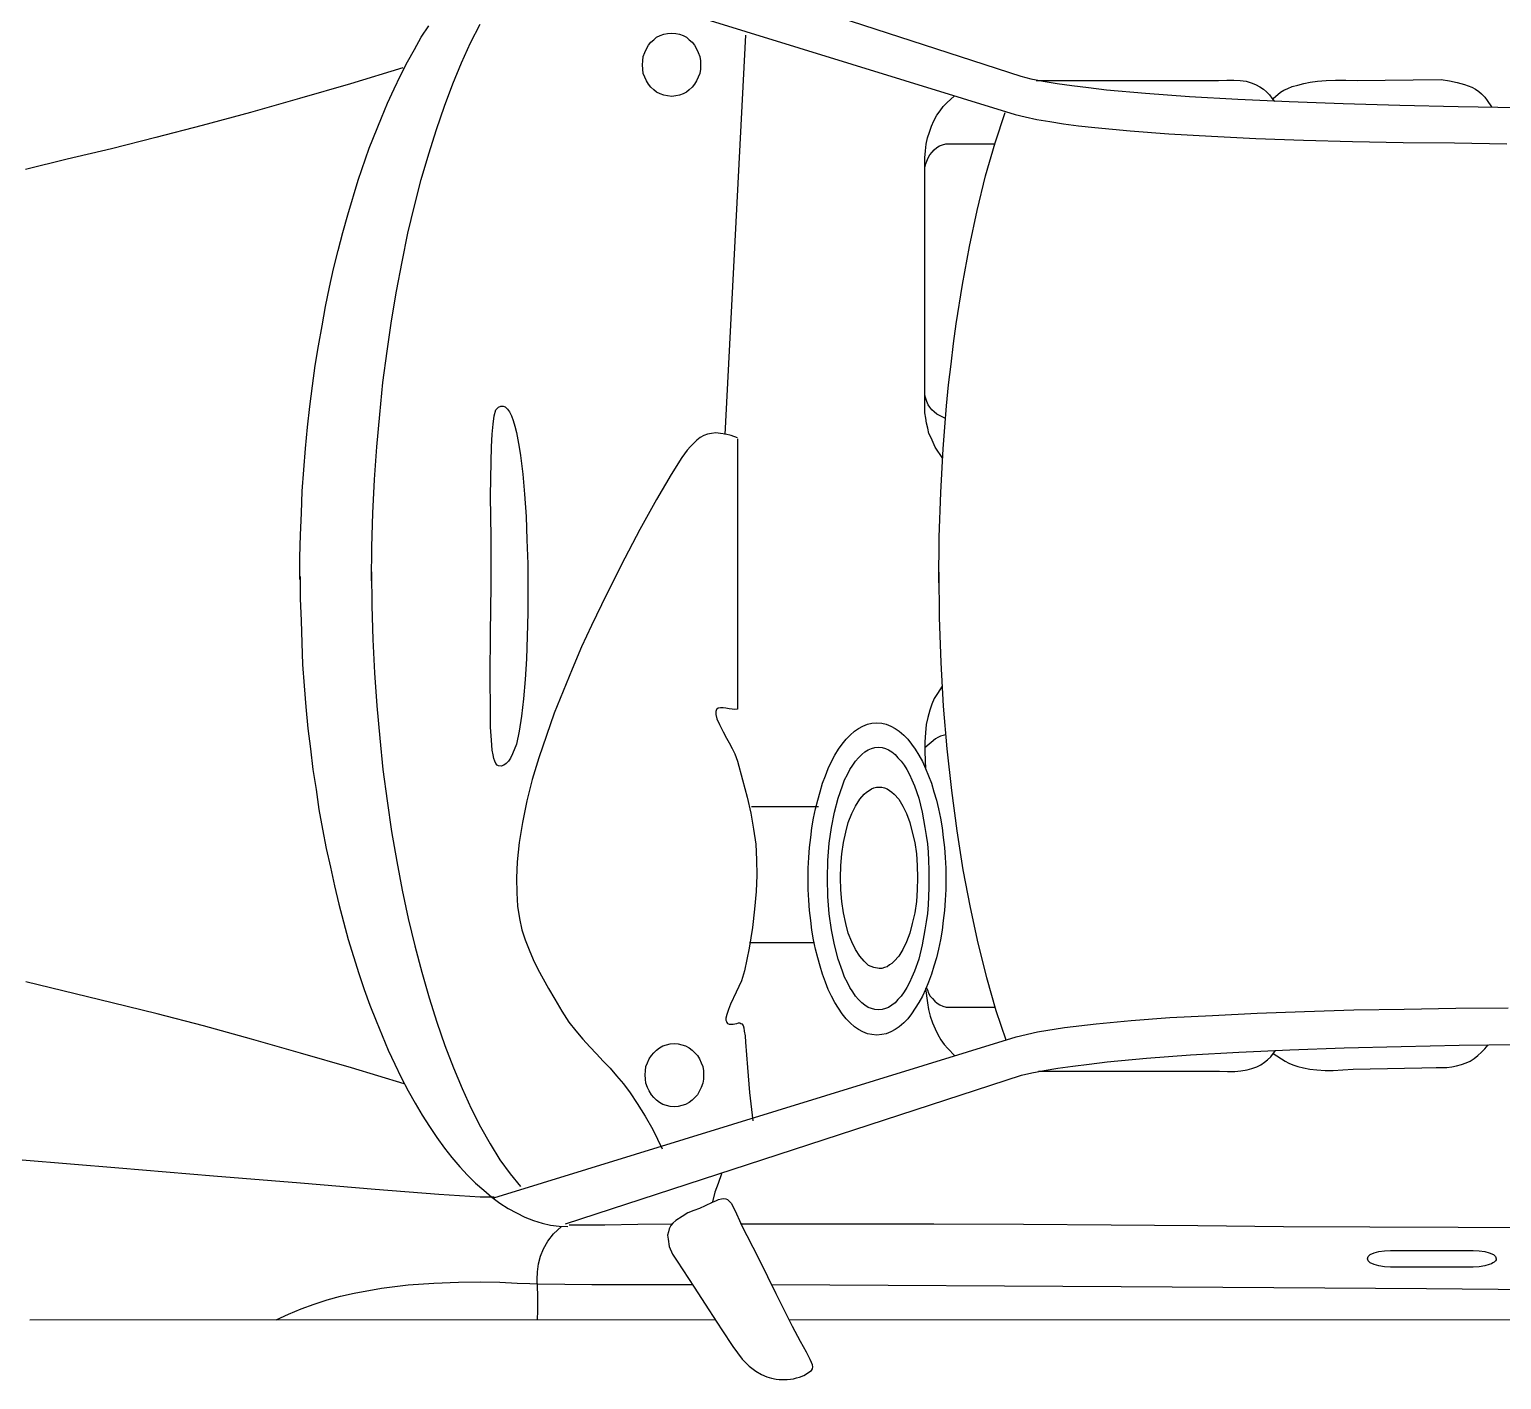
# Model space of a CAD drawing. Header units: millimetres. Extents: x 2646 to 50990, y 12226 to 40347.
# Drawn here: x 23178 to 24897, y 16174 to 17751 of the extents above; entities that cross this region are included whole.
import ezdxf

# ---------------------------------------------------------------- set-up
doc = ezdxf.new("R2010")
doc.units = ezdxf.units.MM

# ---------------------------------------------------------------- blocks, each defined once
blk = doc.blocks.new('A$C2EFE4C6E')
at = {"linetype": 'Continuous'}
for p, q in [((1.3295, 1.6959), (1.8625, 1.5224)), ((1.2461, 1.666), (1.8558, 1.4778)), ((1.2199, 1.5616), (1.2309, 1.5832)), ((1.1542, 1.5538), (1.1623, 1.568)), ((1.1623, 1.568), (1.1709, 1.5812)), ((1.4305, 1.5621), (1.4338, 1.565)), ((1.4338, 1.565), (1.4371, 1.568)), ((1.4371, 1.568), (1.4414, 1.5699)), ((1.4414, 1.5699), (1.4457, 1.5714)), ((1.4457, 1.5714), (1.45, 1.5724)), ((1.45, 1.5724), (1.4548, 1.5729)), ((1.4548, 1.5729), (1.4595, 1.5724)), ((1.4595, 1.5724), (1.4638, 1.5714)), ((1.4638, 1.5714), (1.4681, 1.5699)), ((1.4681, 1.5699), (1.4719, 1.568)), ((1.4719, 1.568), (1.4752, 1.565)), ((1.4752, 1.565), (1.4786, 1.5621)), ((1.541, 1.5704), (1.5167, 1.1038)), ((1.1461, 1.5391), (1.1542, 1.5538)), ((1.2094, 1.5381), (1.2199, 1.5616)), ((1.4214, 1.5454), (1.4233, 1.5503)), ((1.4233, 1.5503), (1.4252, 1.5543)), ((1.4252, 1.5543), (1.4276, 1.5587)), ((1.4276, 1.5587), (1.4305, 1.5621)), ((1.4786, 1.5621), (1.4814, 1.5587)), ((1.4814, 1.5587), (1.4838, 1.5543)), ((1.4838, 1.5543), (1.4857, 1.5503)), ((1.4857, 1.5503), (1.4876, 1.5454)), ((1.1409, 1.5322), (1.0794, 1.5136)), ((1.138, 1.5234), (1.1461, 1.5391)), ((1.199, 1.5136), (1.2094, 1.5381)), ((1.4205, 1.5357), (1.4209, 1.5405)), ((1.4209, 1.5307), (1.4205, 1.5357)), ((1.4205, 1.5357), (1.4205, 1.5357)), ((1.4209, 1.5405), (1.4214, 1.5454)), ((1.4214, 1.5258), (1.4209, 1.5307)), ((1.4876, 1.5454), (1.4886, 1.5405)), ((1.4886, 1.5307), (1.4876, 1.5258)), ((1.4886, 1.5405), (1.4886, 1.5357)), ((1.4886, 1.5357), (1.4886, 1.5307)), ((1.0794, 1.5136), (1.0199, 1.4964)), ((1.1304, 1.5077), (1.138, 1.5234)), ((1.1894, 1.4876), (1.199, 1.5136)), ((1.4233, 1.5214), (1.4214, 1.5258)), ((1.4252, 1.517), (1.4233, 1.5214)), ((1.4276, 1.5131), (1.4252, 1.517)), ((1.4838, 1.517), (1.4814, 1.5131)), ((1.4857, 1.5214), (1.4838, 1.517)), ((1.4876, 1.5258), (1.4857, 1.5214)), ((1.8625, 1.5224), (1.8744, 1.5195)), ((1.8744, 1.5195), (1.8887, 1.5165)), ((1.8807, 1.5175), (2.0935, 1.5175)), ((1.8887, 1.5165), (1.9049, 1.5141)), ((1.9049, 1.5141), (1.922, 1.5116)), ((2.0935, 1.5175), (2.1031, 1.518)), ((2.1031, 1.518), (2.1116, 1.518)), ((2.1116, 1.518), (2.1188, 1.5175)), ((2.1188, 1.5175), (2.1259, 1.5165)), ((2.1259, 1.5165), (2.1316, 1.5146)), ((2.1316, 1.5146), (2.1369, 1.5126)), ((2.186, 1.5121), (2.1931, 1.5141)), ((2.1931, 1.5141), (2.2007, 1.5155)), ((2.2007, 1.5155), (2.2093, 1.5165)), ((2.2093, 1.5165), (2.2193, 1.5175)), ((2.2193, 1.5175), (2.2302, 1.518)), ((2.2302, 1.518), (2.2421, 1.518)), ((2.2421, 1.518), (2.2555, 1.5175)), ((2.2555, 1.5175), (2.3536, 1.5185)), ((2.3536, 1.5185), (2.3632, 1.517)), ((2.3632, 1.517), (2.3722, 1.5151)), ((2.3722, 1.5151), (2.3808, 1.5126)), ((1.0199, 1.4964), (0.9627, 1.4802)), ((1.1228, 1.491), (1.1304, 1.5077)), ((1.4305, 1.5097), (1.4276, 1.5131)), ((1.4338, 1.5067), (1.4305, 1.5097)), ((1.4371, 1.5038), (1.4338, 1.5067)), ((1.4414, 1.5018), (1.4371, 1.5038)), ((1.4457, 1.5004), (1.4414, 1.5018)), ((1.45, 1.4994), (1.4457, 1.5004)), ((1.4548, 1.4989), (1.45, 1.4994)), ((1.4595, 1.4994), (1.4548, 1.4989)), ((1.4638, 1.5004), (1.4595, 1.4994)), ((1.4681, 1.5018), (1.4638, 1.5004)), ((1.4719, 1.5038), (1.4681, 1.5018)), ((1.4752, 1.5067), (1.4719, 1.5038)), ((1.4786, 1.5097), (1.4752, 1.5067)), ((1.4814, 1.5131), (1.4786, 1.5097)), ((1.7763, 1.4915), (1.7853, 1.4996)), ((1.922, 1.5116), (1.9416, 1.5092)), ((1.9416, 1.5092), (1.9625, 1.5067)), ((1.9625, 1.5067), (2.0083, 1.5028)), ((2.0083, 1.5028), (2.0597, 1.4989)), ((2.0597, 1.4989), (2.1159, 1.4955)), ((2.1369, 1.5126), (2.1416, 1.5101)), ((2.1416, 1.5101), (2.1459, 1.5072)), ((2.1459, 1.5072), (2.1497, 1.5043)), ((2.1497, 1.5043), (2.1531, 1.5008)), ((2.1531, 1.5008), (2.1559, 1.4969)), ((2.1559, 1.4969), (2.1588, 1.493)), ((2.1574, 1.4964), (2.1659, 1.5038)), ((2.1659, 1.5038), (2.1697, 1.5062)), ((2.1697, 1.5062), (2.1745, 1.5082)), ((2.1745, 1.5082), (2.1797, 1.5106)), ((2.1797, 1.5106), (2.186, 1.5121)), ((2.3808, 1.5126), (2.3851, 1.5111)), ((2.3851, 1.5111), (2.3893, 1.5097)), ((2.3893, 1.5097), (2.3936, 1.5072)), ((2.3936, 1.5072), (2.3974, 1.5048)), ((2.3974, 1.5048), (2.4008, 1.5018)), ((2.4008, 1.5018), (2.4046, 1.4979)), ((2.4046, 1.4979), (2.4074, 1.494)), ((0.9627, 1.4802), (0.9065, 1.465)), ((1.1156, 1.4739), (1.1228, 1.491)), ((1.1799, 1.4602), (1.1894, 1.4876)), ((1.7644, 1.4768), (1.7682, 1.4822)), ((1.7682, 1.4822), (1.772, 1.4871)), ((1.772, 1.4871), (1.7763, 1.4915)), ((1.8325, 1.4445), (1.8444, 1.4802)), ((2.1159, 1.4955), (2.1759, 1.493)), ((2.1759, 1.493), (2.2393, 1.4906)), ((2.2393, 1.4906), (2.3055, 1.4886)), ((2.3055, 1.4886), (2.3736, 1.4871)), ((2.3736, 1.4871), (2.4432, 1.4861)), ((2.4074, 1.494), (2.4125, 1.4866)), ((0.9065, 1.465), (0.8522, 1.4508)), ((1.1013, 1.4386), (1.1156, 1.4739)), ((1.7558, 1.4572), (1.7582, 1.4641)), ((1.7582, 1.4641), (1.761, 1.4704)), ((1.761, 1.4704), (1.7644, 1.4768)), ((1.8558, 1.4778), (1.8677, 1.4749)), ((1.8677, 1.4749), (1.8811, 1.4719)), ((1.8811, 1.4719), (1.8963, 1.4695)), ((1.8963, 1.4695), (1.9125, 1.467)), ((1.9125, 1.467), (1.9301, 1.4646)), ((1.9301, 1.4646), (1.9492, 1.4626)), ((1.9492, 1.4626), (1.9902, 1.4587)), ((0.8522, 1.4508), (0.8003, 1.4376)), ((1.1709, 1.4317), (1.1799, 1.4602)), ((1.752, 1.443), (1.7534, 1.4503)), ((1.7534, 1.4503), (1.7558, 1.4572)), ((1.8215, 1.4063), (1.8325, 1.4445)), ((1.9902, 1.4587), (2.0354, 1.4553)), ((2.0354, 1.4553), (2.0854, 1.4523)), ((2.0854, 1.4523), (2.1373, 1.4499)), ((2.1373, 1.4499), (2.1926, 1.4479)), ((2.1926, 1.4479), (2.2502, 1.4464)), ((2.2502, 1.4464), (2.3093, 1.445)), ((2.3093, 1.445), (2.3693, 1.4445)), ((2.3693, 1.4445), (2.4303, 1.4435)), ((0.8003, 1.4376), (0.7488, 1.4254)), ((1.0885, 1.4009), (1.1013, 1.4386)), ((1.1623, 1.4018), (1.1709, 1.4317)), ((1.7506, 1.4273), (1.7511, 1.4352)), ((1.7506, 1.1357), (1.7506, 1.4273)), ((1.7511, 1.4352), (1.752, 1.443)), ((1.7529, 1.4234), (1.7544, 1.4273)), ((1.7544, 1.4273), (1.7563, 1.4308)), ((1.7563, 1.4308), (1.7591, 1.4337)), ((1.7591, 1.4337), (1.7615, 1.4366)), ((1.7615, 1.4366), (1.7644, 1.4391)), ((1.7644, 1.4391), (1.7677, 1.441)), ((1.7677, 1.441), (1.771, 1.4425)), ((1.771, 1.4425), (1.7749, 1.4435)), ((1.7749, 1.4435), (1.7787, 1.4435)), ((1.7787, 1.4435), (1.8322, 1.4435)), ((0.7488, 1.4254), (0.6998, 1.4136)), ((1.7506, 1.4156), (1.7515, 1.42)), ((1.7506, 1.4116), (1.7506, 1.4156)), ((1.7506, 1.1538), (1.7506, 1.4116)), ((1.7515, 1.42), (1.7529, 1.4234)), ((1.0766, 1.3607), (1.0885, 1.4009)), ((1.1542, 1.371), (1.1623, 1.4018)), ((1.8115, 1.3656), (1.8215, 1.4063)), ((1.0708, 1.3401), (1.0766, 1.3607)), ((1.1466, 1.3391), (1.1542, 1.371)), ((1.8025, 1.3234), (1.8115, 1.3656)), ((1.0651, 1.319), (1.0708, 1.3401)), ((1.1399, 1.3058), (1.1466, 1.3391)), ((1.0599, 1.2974), (1.0651, 1.319)), ((1.7944, 1.2793), (1.8025, 1.3234)), ((1.0551, 1.2759), (1.0599, 1.2974)), ((1.1332, 1.2715), (1.1399, 1.3058)), ((1.0503, 1.2533), (1.0551, 1.2759)), ((1.7872, 1.2332), (1.7944, 1.2793)), ((1.1275, 1.2367), (1.1332, 1.2715)), ((1.0465, 1.2308), (1.0503, 1.2533)), ((1.0423, 1.2077), (1.0465, 1.2308)), ((1.1223, 1.2013), (1.1275, 1.2367)), ((1.7839, 1.2102), (1.7872, 1.2332)), ((1.0384, 1.1847), (1.0423, 1.2077)), ((1.7811, 1.1861), (1.7839, 1.2102)), ((1.1175, 1.1646), (1.1223, 1.2013)), ((1.0351, 1.1607), (1.0384, 1.1847)), ((1.7782, 1.1621), (1.7811, 1.1861)), ((1.0322, 1.1367), (1.0351, 1.1607)), ((1.1137, 1.1274), (1.1175, 1.1646)), ((1.7506, 1.1499), (1.7506, 1.1538)), ((1.7758, 1.1376), (1.7782, 1.1621)), ((1.0294, 1.1126), (1.0322, 1.1367)), ((1.2495, 1.1327), (1.2523, 1.1357)), ((1.2523, 1.1357), (1.2552, 1.1371)), ((1.2552, 1.1371), (1.258, 1.1371)), ((1.258, 1.1371), (1.2604, 1.1362)), ((1.2604, 1.1362), (1.2628, 1.1337)), ((1.7515, 1.146), (1.7506, 1.1499)), ((1.7506, 1.1293), (1.7506, 1.1357)), ((1.7529, 1.1425), (1.7515, 1.146)), ((1.7544, 1.1386), (1.7529, 1.1425)), ((1.7563, 1.1357), (1.7544, 1.1386)), ((1.7587, 1.1327), (1.7563, 1.1357)), ((1.7739, 1.1126), (1.7758, 1.1376)), ((1.1104, 1.0896), (1.1137, 1.1274)), ((1.2461, 1.1161), (1.2475, 1.1259)), ((1.2475, 1.1259), (1.2495, 1.1327)), ((1.2628, 1.1337), (1.2652, 1.1303)), ((1.2652, 1.1303), (1.2676, 1.1259)), ((1.2676, 1.1259), (1.2695, 1.1205)), ((1.2695, 1.1205), (1.2714, 1.1136)), ((1.7515, 1.1229), (1.7506, 1.1293)), ((1.7525, 1.1171), (1.7515, 1.1229)), ((1.7615, 1.1303), (1.7587, 1.1327)), ((1.7644, 1.1278), (1.7615, 1.1303)), ((1.7747, 1.1225), (1.7644, 1.1278)), ((1.027, 1.0876), (1.0294, 1.1126)), ((1.2442, 1.0896), (1.2452, 1.1043)), ((1.2452, 1.1043), (1.2461, 1.1161)), ((1.2714, 1.1136), (1.2733, 1.1063)), ((1.2733, 1.1063), (1.2752, 1.0979)), ((1.4924, 1.1028), (1.4881, 1.1004)), ((1.4967, 1.1043), (1.4924, 1.1028)), ((1.5014, 1.1053), (1.4967, 1.1043)), ((1.5062, 1.1058), (1.5014, 1.1053)), ((1.5119, 1.1053), (1.5062, 1.1058)), ((1.5176, 1.1043), (1.5119, 1.1053)), ((1.5243, 1.1028), (1.5176, 1.1043)), ((1.5315, 1.0999), (1.5243, 1.1028)), ((1.7539, 1.1112), (1.7525, 1.1171)), ((1.7553, 1.1053), (1.7539, 1.1112)), ((1.7577, 1.0999), (1.7553, 1.1053)), ((1.772, 1.0871), (1.7739, 1.1126)), ((1.0251, 1.0626), (1.027, 1.0876)), ((1.1075, 1.0514), (1.1104, 1.0896)), ((1.2437, 1.0719), (1.2442, 1.0896)), ((1.2752, 1.0979), (1.2766, 1.0891)), ((1.2766, 1.0891), (1.278, 1.0793)), ((1.4729, 1.0857), (1.4667, 1.0769)), ((1.4767, 1.0901), (1.4729, 1.0857)), ((1.4805, 1.094), (1.4767, 1.0901)), ((1.4843, 1.0975), (1.4805, 1.094)), ((1.4881, 1.1004), (1.4843, 1.0975)), ((1.5315, 1.0989), (1.5315, 0.7832)), ((1.7601, 1.0945), (1.7577, 1.0999)), ((1.7625, 1.0891), (1.7601, 1.0945)), ((1.7714, 1.076), (1.7625, 1.0891)), ((1.7691, 1.0362), (1.772, 1.0871)), ((1.2433, 1.0322), (1.2437, 1.0719)), ((1.278, 1.0793), (1.2809, 1.0578)), ((1.4667, 1.0769), (1.4543, 1.0573)), ((1.0232, 1.0377), (1.0251, 1.0626)), ((1.1056, 1.0122), (1.1075, 1.0514)), ((1.2809, 1.0578), (1.2828, 1.0342)), ((1.4543, 1.0573), (1.4371, 1.0279)), ((1.0223, 1.0122), (1.0232, 1.0377)), ((1.2437, 0.9837), (1.2433, 1.0322)), ((1.2828, 1.0342), (1.2847, 1.0082)), ((1.7672, 0.9842), (1.7691, 1.0362)), ((1.4371, 1.0279), (1.4176, 0.993)), ((1.0213, 0.9867), (1.0223, 1.0122)), ((1.1046, 0.9729), (1.1056, 1.0122)), ((1.2847, 1.0082), (1.2857, 0.9808)), ((1.0203, 0.9607), (1.0213, 0.9867)), ((1.2437, 0.9278), (1.2437, 0.9837)), ((1.2857, 0.9808), (1.2866, 0.9528)), ((1.4176, 0.993), (1.3957, 0.9514)), ((1.7668, 0.9308), (1.7672, 0.9842)), ((1.1042, 0.9332), (1.1046, 0.9729)), ((1.0203, 0.9347), (1.0203, 0.9607)), ((1.2866, 0.9528), (1.2866, 0.9239)), ((1.3957, 0.9514), (1.3728, 0.9048)), ((1.0208, 0.9382), (1.0208, 0.9122)), ((1.1042, 0.9435), (1.1046, 0.9038)), ((1.7668, 0.943), (1.7672, 0.8901)), ((1.0208, 0.9122), (1.0218, 0.8862)), ((1.2433, 0.8715), (1.2437, 0.9278)), ((1.2437, 0.9278), (1.2437, 0.9278)), ((1.2866, 0.9239), (1.2866, 0.8955)), ((1.1046, 0.9038), (1.1056, 0.8646)), ((1.2866, 0.8955), (1.2861, 0.868)), ((1.3728, 0.9048), (1.3609, 0.8808)), ((1.0218, 0.8862), (1.0227, 0.8607)), ((1.3609, 0.8808), (1.3495, 0.8558)), ((1.7672, 0.8901), (1.7691, 0.8377)), ((1.0227, 0.8607), (1.0237, 0.8352)), ((1.1056, 0.8646), (1.1075, 0.8254)), ((1.2428, 0.8215), (1.2433, 0.8715)), ((1.2861, 0.868), (1.2852, 0.8421)), ((1.3495, 0.8558), (1.3385, 0.8298)), ((1.0237, 0.8352), (1.0256, 0.8102)), ((1.1075, 0.8254), (1.1104, 0.7872)), ((1.2852, 0.8421), (1.2838, 0.8176)), ((1.3385, 0.8298), (1.328, 0.8043)), ((1.7691, 0.8377), (1.772, 0.7867)), ((1.0256, 0.8102), (1.0275, 0.7857)), ((1.2433, 0.7803), (1.2428, 0.8215)), ((1.2838, 0.8176), (1.2818, 0.795)), ((1.7707, 0.8101), (1.7653, 0.8014)), ((1.2818, 0.795), (1.2795, 0.7749)), ((1.328, 0.8043), (1.3176, 0.7784)), ((1.7615, 0.7955), (1.7587, 0.7891)), ((1.7653, 0.8014), (1.7615, 0.7955)), ((1.0275, 0.7857), (1.0299, 0.7607)), ((1.1104, 0.7872), (1.1137, 0.7494)), ((1.2433, 0.7622), (1.2433, 0.7803)), ((1.2795, 0.7749), (1.2766, 0.7573)), ((1.3176, 0.7784), (1.3085, 0.7524)), ((1.5072, 0.7828), (1.5062, 0.7803)), ((1.5062, 0.7803), (1.5062, 0.7769)), ((1.5062, 0.7769), (1.5076, 0.772)), ((1.5091, 0.7842), (1.5072, 0.7828)), ((1.5119, 0.7847), (1.5091, 0.7842)), ((1.5148, 0.7847), (1.5119, 0.7847)), ((1.5181, 0.7842), (1.5148, 0.7847)), ((1.5219, 0.7837), (1.5181, 0.7842)), ((1.5253, 0.7832), (1.5219, 0.7837)), ((1.5286, 0.7828), (1.5253, 0.7832)), ((1.5315, 0.7832), (1.5286, 0.7828)), ((1.7563, 0.7818), (1.7539, 0.7735)), ((1.7587, 0.7891), (1.7563, 0.7818)), ((1.772, 0.7867), (1.7763, 0.7367)), ((1.0299, 0.7607), (1.0327, 0.7367)), ((1.2442, 0.747), (1.2433, 0.7622)), ((1.2766, 0.7573), (1.2733, 0.7421)), ((1.5076, 0.772), (1.5105, 0.7651)), ((1.5105, 0.7651), (1.5148, 0.7568)), ((1.5148, 0.7568), (1.5186, 0.7494)), ((1.6634, 0.7529), (1.6682, 0.7573)), ((1.6682, 0.7573), (1.6729, 0.7607)), ((1.6729, 0.7607), (1.6782, 0.7632)), ((1.6782, 0.7632), (1.6834, 0.7656)), ((1.6834, 0.7656), (1.6887, 0.7666)), ((1.6887, 0.7666), (1.6943, 0.7671)), ((1.6943, 0.7671), (1.7001, 0.7666)), ((1.7001, 0.7666), (1.7053, 0.7656)), ((1.7053, 0.7656), (1.7106, 0.7632)), ((1.7106, 0.7632), (1.7158, 0.7607)), ((1.7158, 0.7607), (1.7206, 0.7573)), ((1.7206, 0.7573), (1.7258, 0.7529)), ((1.752, 0.7651), (1.7511, 0.7553)), ((1.7539, 0.7735), (1.752, 0.7651)), ((1.1137, 0.7494), (1.1175, 0.7127)), ((1.2452, 0.7352), (1.2442, 0.747)), ((1.2733, 0.7421), (1.269, 0.7308)), ((1.3085, 0.7524), (1.2995, 0.7264)), ((1.5186, 0.7494), (1.5219, 0.7436)), ((1.5219, 0.7436), (1.5253, 0.7372)), ((1.6496, 0.7362), (1.6539, 0.7421)), ((1.6539, 0.7421), (1.6586, 0.7479)), ((1.6586, 0.7479), (1.6634, 0.7529)), ((1.7258, 0.7529), (1.7306, 0.7479)), ((1.7306, 0.7479), (1.7349, 0.7421)), ((1.7349, 0.7421), (1.7391, 0.7362)), ((1.7511, 0.7553), (1.7506, 0.745)), ((1.763, 0.7485), (1.7506, 0.7379)), ((1.7506, 0.745), (1.7506, 0.7338)), ((1.7658, 0.7499), (1.763, 0.7485)), ((1.7687, 0.7514), (1.7658, 0.7499)), ((1.7749, 0.7532), (1.7687, 0.7514)), ((1.0327, 0.7367), (1.0356, 0.7127)), ((1.2461, 0.7298), (1.2452, 0.7352)), ((1.2471, 0.7254), (1.2461, 0.7298)), ((1.248, 0.7225), (1.2471, 0.7254)), ((1.2495, 0.7195), (1.248, 0.7225)), ((1.2642, 0.7225), (1.2614, 0.7195)), ((1.2666, 0.7259), (1.2642, 0.7225)), ((1.269, 0.7308), (1.2666, 0.7259)), ((1.2995, 0.7264), (1.2919, 0.7009)), ((1.5253, 0.7372), (1.5286, 0.7308)), ((1.5286, 0.7308), (1.5315, 0.7225)), ((1.5315, 0.7225), (1.5376, 0.7004)), ((1.6415, 0.722), (1.6453, 0.7293)), ((1.6453, 0.7293), (1.6496, 0.7362)), ((1.6663, 0.7176), (1.6696, 0.7225)), ((1.6696, 0.7225), (1.6729, 0.7264)), ((1.6729, 0.7264), (1.6767, 0.7303)), ((1.6767, 0.7303), (1.6805, 0.7333)), ((1.6805, 0.7333), (1.6844, 0.7357)), ((1.6844, 0.7357), (1.6882, 0.7372)), ((1.6882, 0.7372), (1.692, 0.7382)), ((1.692, 0.7382), (1.6963, 0.7387)), ((1.6963, 0.7387), (1.7006, 0.7382)), ((1.7006, 0.7382), (1.7044, 0.7372)), ((1.7044, 0.7372), (1.7082, 0.7357)), ((1.7082, 0.7357), (1.712, 0.7333)), ((1.712, 0.7333), (1.7158, 0.7303)), ((1.7158, 0.7303), (1.7191, 0.7264)), ((1.7191, 0.7264), (1.7229, 0.7225)), ((1.7229, 0.7225), (1.7263, 0.7176)), ((1.7391, 0.7362), (1.7434, 0.7293)), ((1.7434, 0.7293), (1.7477, 0.722)), ((1.7506, 0.7338), (1.7514, 0.7129)), ((1.7763, 0.7367), (1.7815, 0.6881)), ((1.0356, 0.7127), (1.0394, 0.6891)), ((1.1175, 0.7127), (1.1223, 0.6759)), ((1.2509, 0.7176), (1.2495, 0.7195)), ((1.2523, 0.7171), (1.2509, 0.7176)), ((1.2556, 0.7166), (1.2523, 0.7171)), ((1.2585, 0.7176), (1.2556, 0.7166)), ((1.2614, 0.7195), (1.2585, 0.7176)), ((1.631, 0.6965), (1.6343, 0.7053)), ((1.6343, 0.7053), (1.6377, 0.7137)), ((1.6377, 0.7137), (1.6415, 0.722)), ((1.6567, 0.7004), (1.6601, 0.7068)), ((1.6601, 0.7068), (1.6629, 0.7127)), ((1.6629, 0.7127), (1.6663, 0.7176)), ((1.7263, 0.7176), (1.7296, 0.7127)), ((1.7296, 0.7127), (1.7325, 0.7068)), ((1.7325, 0.7068), (1.7353, 0.7004)), ((1.7477, 0.722), (1.7511, 0.7137)), ((1.7511, 0.7137), (1.7549, 0.7053)), ((1.7549, 0.7053), (1.7582, 0.6965)), ((1.0394, 0.6891), (1.0427, 0.6661)), ((1.2919, 0.7009), (1.2857, 0.6759)), ((1.5376, 0.7004), (1.5429, 0.6803)), ((1.6282, 0.6867), (1.631, 0.6965)), ((1.6491, 0.6793), (1.6544, 0.6935)), ((1.6544, 0.6935), (1.6567, 0.7004)), ((1.6824, 0.6862), (1.6853, 0.6881)), ((1.6853, 0.6881), (1.6882, 0.6901)), ((1.6882, 0.6901), (1.691, 0.6911)), ((1.691, 0.6911), (1.6939, 0.6921)), ((1.6939, 0.6921), (1.6972, 0.6921)), ((1.6972, 0.6921), (1.7001, 0.6921)), ((1.7001, 0.6921), (1.7034, 0.6911)), ((1.7034, 0.6911), (1.7063, 0.6901)), ((1.7063, 0.6901), (1.7091, 0.6881)), ((1.7091, 0.6881), (1.712, 0.6862)), ((1.7353, 0.7004), (1.7382, 0.6935)), ((1.7382, 0.6935), (1.7434, 0.6793)), ((1.7582, 0.6965), (1.761, 0.6867)), ((1.7815, 0.6881), (1.7877, 0.6411)), ((1.1223, 0.6759), (1.1275, 0.6401)), ((1.2857, 0.6759), (1.2804, 0.6509)), ((1.5429, 0.6803), (1.5472, 0.6617)), ((1.6229, 0.6666), (1.6253, 0.6769)), ((1.6253, 0.6769), (1.6282, 0.6867)), ((1.6448, 0.6627), (1.6491, 0.6793)), ((1.6696, 0.67), (1.6744, 0.6779)), ((1.6744, 0.6779), (1.6796, 0.6838)), ((1.6796, 0.6838), (1.6824, 0.6862)), ((1.712, 0.6862), (1.7148, 0.6838)), ((1.7148, 0.6838), (1.7201, 0.6779)), ((1.7201, 0.6779), (1.7248, 0.67)), ((1.7434, 0.6793), (1.7472, 0.6627)), ((1.761, 0.6867), (1.7639, 0.6769)), ((1.7639, 0.6769), (1.7663, 0.6666)), ((1.0427, 0.6661), (1.047, 0.6431)), ((1.5472, 0.6617), (1.5505, 0.6431)), ((1.5481, 0.6695), (1.6262, 0.6695)), ((1.6186, 0.6445), (1.6205, 0.6558)), ((1.6205, 0.6558), (1.6229, 0.6666)), ((1.6415, 0.645), (1.6448, 0.6627)), ((1.661, 0.6509), (1.6653, 0.6612)), ((1.6653, 0.6612), (1.6696, 0.67)), ((1.7248, 0.67), (1.7291, 0.6612)), ((1.7291, 0.6612), (1.7329, 0.6509)), ((1.7472, 0.6627), (1.7506, 0.645)), ((1.7663, 0.6666), (1.7687, 0.6558)), ((1.7687, 0.6558), (1.7706, 0.6445)), ((1.047, 0.6431), (1.0513, 0.6205)), ((1.1275, 0.6401), (1.1337, 0.6053)), ((1.2804, 0.6509), (1.2766, 0.6274)), ((1.5505, 0.6431), (1.5529, 0.6254)), ((1.6172, 0.6333), (1.6186, 0.6445)), ((1.6386, 0.6264), (1.6415, 0.645)), ((1.6553, 0.6274), (1.6582, 0.6396)), ((1.6582, 0.6396), (1.661, 0.6509)), ((1.7329, 0.6509), (1.7358, 0.6396)), ((1.7358, 0.6396), (1.7387, 0.6274)), ((1.7506, 0.645), (1.752, 0.6357)), ((1.7706, 0.6445), (1.772, 0.6333)), ((1.7877, 0.6411), (1.7949, 0.5955)), ((1.0513, 0.6205), (1.0561, 0.5985)), ((1.2766, 0.6274), (1.2742, 0.6049)), ((1.5529, 0.6254), (1.5538, 0.6073)), ((1.6148, 0.6097), (1.6158, 0.6215)), ((1.6158, 0.6215), (1.6172, 0.6333)), ((1.6372, 0.6063), (1.6386, 0.6264)), ((1.6534, 0.6142), (1.6553, 0.6274)), ((1.7387, 0.6274), (1.7406, 0.6142)), ((1.752, 0.6357), (1.7534, 0.6259)), ((1.7534, 0.6259), (1.7544, 0.6161)), ((1.772, 0.6333), (1.7734, 0.6215)), ((1.7734, 0.6215), (1.7744, 0.6097)), ((1.1337, 0.6053), (1.1399, 0.5715)), ((1.2742, 0.6049), (1.2733, 0.5857)), ((1.5538, 0.6073), (1.5543, 0.5892)), ((1.6143, 0.5975), (1.6148, 0.6097)), ((1.6367, 0.5852), (1.6372, 0.6063)), ((1.6524, 0.6004), (1.6534, 0.6142)), ((1.7406, 0.6142), (1.7415, 0.6004)), ((1.7544, 0.6161), (1.7549, 0.6063)), ((1.7549, 0.6063), (1.7553, 0.5955)), ((1.7744, 0.6097), (1.7749, 0.5975)), ((1.0561, 0.5985), (1.0608, 0.5769)), ((1.2733, 0.5857), (1.2738, 0.5685)), ((1.5543, 0.5892), (1.5534, 0.57)), ((1.6143, 0.5847), (1.6143, 0.5975)), ((1.6143, 0.5725), (1.6143, 0.5847)), ((1.6143, 0.5847), (1.6143, 0.5847)), ((1.6372, 0.5641), (1.6367, 0.5852)), ((1.6367, 0.5852), (1.6367, 0.5852)), ((1.652, 0.5862), (1.6524, 0.6004)), ((1.6524, 0.572), (1.652, 0.5862)), ((1.652, 0.5862), (1.652, 0.5862)), ((1.7415, 0.6004), (1.742, 0.5862)), ((1.742, 0.5862), (1.7415, 0.572)), ((1.7553, 0.5955), (1.7553, 0.5852)), ((1.7553, 0.5852), (1.7553, 0.5749)), ((1.7749, 0.5975), (1.7749, 0.5847)), ((1.7749, 0.5847), (1.7749, 0.5725)), ((1.7949, 0.5955), (1.8034, 0.5514)), ((1.0608, 0.5769), (1.0661, 0.5553)), ((1.1399, 0.5715), (1.147, 0.5387)), ((1.2738, 0.5685), (1.2747, 0.5529)), ((1.5534, 0.57), (1.5515, 0.5494)), ((1.6148, 0.5602), (1.6143, 0.5725)), ((1.6534, 0.5583), (1.6524, 0.572)), ((1.7415, 0.572), (1.7406, 0.5583)), ((1.7553, 0.5749), (1.7549, 0.5641)), ((1.7749, 0.5725), (1.7744, 0.5602)), ((1.0661, 0.5553), (1.0713, 0.5347)), ((1.2747, 0.5529), (1.2771, 0.5387)), ((1.6158, 0.548), (1.6148, 0.5602)), ((1.6386, 0.544), (1.6372, 0.5641)), ((1.6553, 0.5451), (1.6534, 0.5583)), ((1.7406, 0.5583), (1.7387, 0.5451)), ((1.7544, 0.5544), (1.7534, 0.5446)), ((1.7549, 0.5641), (1.7544, 0.5544)), ((1.7744, 0.5602), (1.7734, 0.548)), ((1.8034, 0.5514), (1.8125, 0.5097)), ((1.0713, 0.5347), (1.077, 0.5142)), ((1.147, 0.5387), (1.1547, 0.5068)), ((1.2771, 0.5387), (1.2799, 0.5254)), ((1.5515, 0.5494), (1.5491, 0.5279)), ((1.6172, 0.5362), (1.6158, 0.548)), ((1.6186, 0.5249), (1.6172, 0.5362)), ((1.6415, 0.5254), (1.6386, 0.544)), ((1.6582, 0.5328), (1.6553, 0.5451)), ((1.7387, 0.5451), (1.7358, 0.5328)), ((1.752, 0.5347), (1.7506, 0.5254)), ((1.7534, 0.5446), (1.752, 0.5347)), ((1.772, 0.5362), (1.7706, 0.5249)), ((1.7734, 0.548), (1.772, 0.5362)), ((1.2799, 0.5254), (1.2838, 0.5137)), ((1.5491, 0.5279), (1.5453, 0.5039)), ((1.6205, 0.5137), (1.6186, 0.5249)), ((1.6448, 0.5078), (1.6415, 0.5254)), ((1.661, 0.5215), (1.6582, 0.5328)), ((1.6653, 0.5112), (1.661, 0.5215)), ((1.7329, 0.5215), (1.7291, 0.5112)), ((1.7358, 0.5328), (1.7329, 0.5215)), ((1.7506, 0.5254), (1.7472, 0.5078)), ((1.7706, 0.5249), (1.7687, 0.5137)), ((1.077, 0.5142), (1.0832, 0.4941)), ((1.1547, 0.5068), (1.1628, 0.4759)), ((1.2838, 0.5137), (1.2881, 0.5019)), ((1.2881, 0.5019), (1.2928, 0.4907)), ((1.5453, 0.5039), (1.54, 0.4774)), ((1.5457, 0.5107), (1.6215, 0.5107)), ((1.6229, 0.5029), (1.6205, 0.5137)), ((1.6253, 0.4926), (1.6229, 0.5029)), ((1.6491, 0.4911), (1.6448, 0.5078)), ((1.6696, 0.5024), (1.6653, 0.5112)), ((1.6744, 0.4946), (1.6696, 0.5024)), ((1.7248, 0.5024), (1.7201, 0.4946)), ((1.7291, 0.5112), (1.7248, 0.5024)), ((1.7472, 0.5078), (1.7434, 0.4911)), ((1.7663, 0.5029), (1.7639, 0.4926)), ((1.7687, 0.5137), (1.7663, 0.5029)), ((1.8125, 0.5097), (1.8225, 0.4696)), ((1.0832, 0.4941), (1.0894, 0.4745)), ((1.2928, 0.4907), (1.2985, 0.4794)), ((1.6282, 0.4828), (1.6253, 0.4926)), ((1.631, 0.4735), (1.6282, 0.4828)), ((1.6544, 0.4769), (1.6491, 0.4911)), ((1.6796, 0.4887), (1.6744, 0.4946)), ((1.6848, 0.4838), (1.6796, 0.4887)), ((1.691, 0.4813), (1.6848, 0.4838)), ((1.7063, 0.4823), (1.7034, 0.4813)), ((1.7091, 0.4843), (1.7063, 0.4823)), ((1.712, 0.4862), (1.7091, 0.4843)), ((1.7148, 0.4887), (1.712, 0.4862)), ((1.7201, 0.4946), (1.7148, 0.4887)), ((1.7434, 0.4911), (1.7382, 0.4769)), ((1.761, 0.4828), (1.7582, 0.4735)), ((1.7639, 0.4926), (1.761, 0.4828)), ((0.8012, 0.4402), (0.7002, 0.4647)), ((1.0894, 0.4745), (1.0956, 0.4558)), ((1.1628, 0.4759), (1.1713, 0.446)), ((1.2985, 0.4794), (1.3047, 0.4681)), ((1.3047, 0.4681), (1.3109, 0.4568)), ((1.5362, 0.4656), (1.53, 0.4524)), ((1.54, 0.4774), (1.5362, 0.4656)), ((1.6343, 0.4642), (1.631, 0.4735)), ((1.6567, 0.4701), (1.6544, 0.4769)), ((1.6601, 0.4637), (1.6567, 0.4701)), ((1.6972, 0.4803), (1.691, 0.4813)), ((1.7001, 0.4803), (1.6972, 0.4803)), ((1.7034, 0.4813), (1.7001, 0.4803)), ((1.7353, 0.4701), (1.7325, 0.4637)), ((1.7382, 0.4769), (1.7353, 0.4701)), ((1.7582, 0.4735), (1.7549, 0.4642)), ((1.8225, 0.4696), (1.8334, 0.4313)), ((1.0956, 0.4558), (1.1023, 0.4372)), ((1.3109, 0.4568), (1.3181, 0.4445)), ((1.53, 0.4524), (1.5234, 0.4387)), ((1.6377, 0.4558), (1.6343, 0.4642)), ((1.6415, 0.448), (1.6377, 0.4558)), ((1.6453, 0.4406), (1.6415, 0.448)), ((1.6629, 0.4578), (1.6601, 0.4637)), ((1.6663, 0.4529), (1.6629, 0.4578)), ((1.6696, 0.448), (1.6663, 0.4529)), ((1.6729, 0.4441), (1.6696, 0.448)), ((1.7229, 0.448), (1.7191, 0.4441)), ((1.7263, 0.4529), (1.7229, 0.448)), ((1.7296, 0.4578), (1.7263, 0.4529)), ((1.7325, 0.4637), (1.7296, 0.4578)), ((1.7477, 0.448), (1.7434, 0.4406)), ((1.7511, 0.4558), (1.7477, 0.448)), ((1.7549, 0.4642), (1.7511, 0.4558)), ((1.7514, 0.4567), (1.7534, 0.4402)), ((1.7521, 0.4582), (1.7534, 0.4553)), ((1.7534, 0.4553), (1.7548, 0.4514)), ((1.7548, 0.4514), (1.7567, 0.4479)), ((1.7567, 0.4479), (1.7596, 0.445)), ((0.8536, 0.4274), (0.8012, 0.4402)), ((1.1023, 0.4372), (1.1094, 0.4191)), ((1.1713, 0.446), (1.1804, 0.4176)), ((1.3181, 0.4445), (1.3266, 0.4303)), ((1.3266, 0.4303), (1.3347, 0.4176)), ((1.521, 0.4323), (1.5191, 0.4264)), ((1.5234, 0.4387), (1.521, 0.4323)), ((1.6496, 0.4338), (1.6453, 0.4406)), ((1.6539, 0.4274), (1.6496, 0.4338)), ((1.6767, 0.4402), (1.6729, 0.4441)), ((1.6805, 0.4372), (1.6767, 0.4402)), ((1.6844, 0.4348), (1.6805, 0.4372)), ((1.6882, 0.4333), (1.6844, 0.4348)), ((1.692, 0.4323), (1.6882, 0.4333)), ((1.6963, 0.4318), (1.692, 0.4323)), ((1.7006, 0.4323), (1.6963, 0.4318)), ((1.7044, 0.4333), (1.7006, 0.4323)), ((1.7082, 0.4348), (1.7044, 0.4333)), ((1.712, 0.4372), (1.7082, 0.4348)), ((1.7158, 0.4402), (1.712, 0.4372)), ((1.7191, 0.4441), (1.7158, 0.4402)), ((1.7391, 0.4338), (1.7349, 0.4274)), ((1.7434, 0.4406), (1.7391, 0.4338)), ((1.7534, 0.4402), (1.7549, 0.4323)), ((1.7549, 0.4323), (1.7568, 0.4245)), ((1.7596, 0.445), (1.762, 0.4421)), ((1.762, 0.4421), (1.7648, 0.4396)), ((1.7648, 0.4396), (1.7681, 0.4376)), ((1.7681, 0.4376), (1.7715, 0.4362)), ((1.7715, 0.4362), (1.7753, 0.4352)), ((1.7753, 0.4352), (1.7791, 0.4352)), ((1.7791, 0.4352), (1.8323, 0.4352)), ((1.8334, 0.4313), (1.845, 0.3967)), ((2.1941, 0.4298), (2.2517, 0.4318)), ((2.2517, 0.4318), (2.3103, 0.4328)), ((2.3103, 0.4328), (2.3708, 0.4338)), ((2.3708, 0.4338), (2.4317, 0.4343)), ((0.9079, 0.4132), (0.8536, 0.4274)), ((0.9641, 0.3975), (0.9079, 0.4132)), ((1.1094, 0.4191), (1.1165, 0.4019)), ((1.1804, 0.4176), (1.1899, 0.3901)), ((1.3347, 0.4176), (1.3428, 0.4073)), ((1.5191, 0.4264), (1.5181, 0.422)), ((1.5181, 0.422), (1.5181, 0.42)), ((1.5181, 0.42), (1.5186, 0.4181)), ((1.5186, 0.4181), (1.5191, 0.4171)), ((1.5191, 0.4171), (1.52, 0.4161)), ((1.52, 0.4161), (1.5219, 0.4151)), ((1.5219, 0.4151), (1.5238, 0.4151)), ((1.5238, 0.4151), (1.5267, 0.4151)), ((1.5267, 0.4151), (1.5286, 0.4156)), ((1.5286, 0.4156), (1.531, 0.4161)), ((1.531, 0.4161), (1.5329, 0.4166)), ((1.5329, 0.4166), (1.5343, 0.4166)), ((1.5343, 0.4166), (1.5357, 0.4161)), ((1.5357, 0.4161), (1.5367, 0.4156)), ((1.5367, 0.4156), (1.5381, 0.4137)), ((1.5381, 0.4137), (1.5391, 0.4107)), ((1.6586, 0.4215), (1.6539, 0.4274)), ((1.6634, 0.4166), (1.6586, 0.4215)), ((1.6682, 0.4122), (1.6634, 0.4166)), ((1.7258, 0.4166), (1.7206, 0.4122)), ((1.7306, 0.4215), (1.7258, 0.4166)), ((1.7349, 0.4274), (1.7306, 0.4215)), ((1.7568, 0.4245), (1.7596, 0.4166)), ((1.7596, 0.4166), (1.7625, 0.4098)), ((1.9135, 0.4112), (1.9506, 0.4156)), ((1.9506, 0.4156), (1.9916, 0.4196)), ((1.9916, 0.4196), (2.0368, 0.423)), ((2.0368, 0.423), (2.0864, 0.4254)), ((2.0864, 0.4254), (2.1388, 0.4279)), ((2.1388, 0.4279), (2.1941, 0.4298)), ((1.0213, 0.3813), (0.9641, 0.3975)), ((1.1165, 0.4019), (1.1237, 0.3847)), ((1.2471, 0.2122), (1.8573, 0.4005)), ((1.3428, 0.4073), (1.3509, 0.3975)), ((1.3509, 0.3975), (1.359, 0.3887)), ((1.5391, 0.4107), (1.5396, 0.4068)), ((1.5396, 0.4068), (1.5405, 0.4014)), ((1.5405, 0.4014), (1.541, 0.3941)), ((1.6729, 0.4088), (1.6682, 0.4122)), ((1.6782, 0.4063), (1.6729, 0.4088)), ((1.6834, 0.4039), (1.6782, 0.4063)), ((1.6887, 0.4029), (1.6834, 0.4039)), ((1.6943, 0.4024), (1.6887, 0.4029)), ((1.7001, 0.4029), (1.6943, 0.4024)), ((1.7053, 0.4039), (1.7001, 0.4029)), ((1.7106, 0.4063), (1.7053, 0.4039)), ((1.7158, 0.4088), (1.7106, 0.4063)), ((1.7206, 0.4122), (1.7158, 0.4088)), ((1.7625, 0.4098), (1.7658, 0.4029)), ((1.7658, 0.4029), (1.7691, 0.397)), ((1.7691, 0.397), (1.773, 0.3916)), ((1.8573, 0.4005), (1.8821, 0.4063)), ((1.8821, 0.4063), (1.9135, 0.4112)), ((1.0808, 0.3642), (1.0213, 0.3813)), ((1.1237, 0.3847), (1.1313, 0.3686)), ((1.1899, 0.3901), (1.1999, 0.3642)), ((1.359, 0.3887), (1.3671, 0.3804)), ((1.3671, 0.3804), (1.3747, 0.372)), ((1.4286, 0.3745), (1.431, 0.3784)), ((1.431, 0.3784), (1.4338, 0.3818)), ((1.4338, 0.3818), (1.4371, 0.3847)), ((1.4371, 0.3847), (1.4405, 0.3877)), ((1.4405, 0.3877), (1.4443, 0.3897)), ((1.4443, 0.3897), (1.4486, 0.3911)), ((1.4486, 0.3911), (1.4529, 0.3921)), ((1.4529, 0.3921), (1.4576, 0.3926)), ((1.4576, 0.3926), (1.4624, 0.3921)), ((1.4624, 0.3921), (1.4667, 0.3911)), ((1.4667, 0.3911), (1.4709, 0.3897)), ((1.4709, 0.3897), (1.4752, 0.3877)), ((1.4752, 0.3877), (1.4786, 0.3847)), ((1.4786, 0.3847), (1.4819, 0.3818)), ((1.4819, 0.3818), (1.4848, 0.3784)), ((1.4848, 0.3784), (1.4871, 0.3745)), ((1.541, 0.3941), (1.5434, 0.3647)), ((1.773, 0.3916), (1.7773, 0.3867)), ((1.7773, 0.3867), (1.7854, 0.3783)), ((2.0092, 0.3754), (2.0607, 0.3794)), ((2.0607, 0.3794), (2.1174, 0.3823)), ((2.1174, 0.3823), (2.1769, 0.3853)), ((2.1545, 0.3769), (2.1599, 0.3844)), ((2.1574, 0.3809), (2.1712, 0.372)), ((2.1769, 0.3853), (2.2403, 0.3877)), ((2.2403, 0.3877), (2.3069, 0.3892)), ((2.3069, 0.3892), (2.3746, 0.3906)), ((2.3746, 0.3906), (2.4441, 0.3916)), ((2.3922, 0.375), (2.3965, 0.3784)), ((2.3965, 0.3784), (2.4008, 0.3823)), ((2.4008, 0.3823), (2.4046, 0.3862)), ((2.4046, 0.3862), (2.4084, 0.3911)), ((1.1423, 0.3455), (1.0808, 0.3642)), ((1.1313, 0.3686), (1.1389, 0.3529)), ((1.1999, 0.3642), (1.2099, 0.3402)), ((1.3747, 0.372), (1.3828, 0.3637)), ((1.3828, 0.3637), (1.3904, 0.3549)), ((1.4243, 0.3608), (1.4247, 0.3656)), ((1.4247, 0.3656), (1.4267, 0.37)), ((1.4267, 0.37), (1.4286, 0.3745)), ((1.4871, 0.3745), (1.4891, 0.37)), ((1.4891, 0.37), (1.491, 0.3656)), ((1.491, 0.3656), (1.4919, 0.3608)), ((1.5434, 0.3647), (1.5457, 0.3353)), ((1.8754, 0.3583), (1.8897, 0.3612)), ((1.8897, 0.3612), (1.9059, 0.3637)), ((1.9059, 0.3637), (1.9235, 0.3661)), ((1.9235, 0.3661), (1.9425, 0.3686)), ((1.9425, 0.3686), (1.9635, 0.371)), ((1.9635, 0.371), (2.0092, 0.3754)), ((2.1197, 0.3608), (2.1269, 0.3617)), ((2.1269, 0.3617), (2.1326, 0.3632)), ((2.1326, 0.3632), (2.1383, 0.3652)), ((2.1383, 0.3652), (2.1431, 0.3676)), ((2.1431, 0.3676), (2.1474, 0.3706)), ((2.1474, 0.3706), (2.1507, 0.3735)), ((2.1507, 0.3735), (2.1545, 0.3769)), ((2.1712, 0.372), (2.1755, 0.3695)), ((2.1755, 0.3695), (2.1802, 0.3676)), ((2.1802, 0.3676), (2.186, 0.3656)), ((2.186, 0.3656), (2.1926, 0.3642)), ((2.1926, 0.3642), (2.2002, 0.3627)), ((2.2002, 0.3627), (2.2083, 0.3617)), ((2.2083, 0.3617), (2.2179, 0.3612)), ((2.2179, 0.3612), (2.2274, 0.3612)), ((2.2274, 0.3612), (2.2388, 0.3617)), ((2.2388, 0.3617), (2.2507, 0.3627)), ((2.2507, 0.3627), (2.351, 0.3647)), ((2.3479, 0.3647), (2.3541, 0.3647)), ((2.3541, 0.3647), (2.3603, 0.3647)), ((2.3603, 0.3647), (2.366, 0.3652)), ((2.366, 0.3652), (2.3717, 0.3666)), ((2.3717, 0.3666), (2.3774, 0.3681)), ((2.3774, 0.3681), (2.3827, 0.37)), ((2.3827, 0.37), (2.3874, 0.372)), ((2.3874, 0.372), (2.3922, 0.375)), ((1.1389, 0.3529), (1.147, 0.3372)), ((1.3309, 0.1818), (1.8635, 0.3554)), ((1.3904, 0.3549), (1.3985, 0.3455)), ((1.3985, 0.3455), (1.4062, 0.3348)), ((1.4238, 0.3559), (1.4243, 0.3608)), ((1.4243, 0.3509), (1.4238, 0.3559)), ((1.4238, 0.3559), (1.4238, 0.3559)), ((1.4247, 0.3461), (1.4243, 0.3509)), ((1.4267, 0.3411), (1.4247, 0.3461)), ((1.491, 0.3461), (1.4891, 0.3411)), ((1.4919, 0.3509), (1.491, 0.3461)), ((1.4919, 0.3608), (1.4919, 0.3559)), ((1.4919, 0.3559), (1.4919, 0.3509)), ((1.8635, 0.3554), (1.8754, 0.3583)), ((1.8831, 0.3602), (2.0945, 0.3602)), ((2.0945, 0.3602), (2.104, 0.3598)), ((2.104, 0.3598), (2.1126, 0.3598)), ((2.1126, 0.3598), (2.1197, 0.3608)), ((1.147, 0.3372), (1.1551, 0.323)), ((1.2099, 0.3402), (1.2204, 0.3166)), ((1.4062, 0.3348), (1.4143, 0.3225)), ((1.4286, 0.3372), (1.4267, 0.3411)), ((1.431, 0.3328), (1.4286, 0.3372)), ((1.4338, 0.3294), (1.431, 0.3328)), ((1.4371, 0.3264), (1.4338, 0.3294)), ((1.4819, 0.3294), (1.4786, 0.3264)), ((1.4848, 0.3328), (1.4819, 0.3294)), ((1.4871, 0.3372), (1.4848, 0.3328)), ((1.4891, 0.3411), (1.4871, 0.3372)), ((1.5457, 0.3353), (1.5496, 0.3024)), ((1.1551, 0.323), (1.1632, 0.3088)), ((1.2204, 0.3166), (1.2314, 0.2951)), ((1.4143, 0.3225), (1.4238, 0.3078)), ((1.4405, 0.3235), (1.4371, 0.3264)), ((1.4443, 0.3215), (1.4405, 0.3235)), ((1.4486, 0.3201), (1.4443, 0.3215)), ((1.4529, 0.3191), (1.4486, 0.3201)), ((1.4576, 0.3186), (1.4529, 0.3191)), ((1.4624, 0.3191), (1.4576, 0.3186)), ((1.4667, 0.3201), (1.4624, 0.3191)), ((1.4709, 0.3215), (1.4667, 0.3201)), ((1.4752, 0.3235), (1.4709, 0.3215)), ((1.4786, 0.3264), (1.4752, 0.3235)), ((1.1632, 0.3088), (1.1718, 0.2956)), ((1.1718, 0.2956), (1.1804, 0.2828)), ((1.2314, 0.2951), (1.2428, 0.2755)), ((1.4238, 0.3078), (1.4328, 0.2921)), ((1.1804, 0.2828), (1.1894, 0.2705)), ((1.2428, 0.2755), (1.2542, 0.2568)), ((1.4328, 0.2921), (1.4438, 0.2696)), ((1.1894, 0.2705), (1.198, 0.2593)), ((1.198, 0.2593), (1.2071, 0.2485)), ((0.8088, 0.247), (0.6959, 0.2563)), ((0.9194, 0.2377), (0.8088, 0.247)), ((1.2071, 0.2485), (1.2161, 0.2387)), ((1.2542, 0.2568), (1.2661, 0.2402)), ((1.0213, 0.2294), (0.9194, 0.2377)), ((1.1085, 0.222), (1.0213, 0.2294)), ((1.2161, 0.2387), (1.2256, 0.2294)), ((1.2256, 0.2294), (1.2352, 0.2211)), ((1.2661, 0.2402), (1.278, 0.2255)), ((1.5091, 0.2289), (1.5052, 0.2191)), ((1.5129, 0.2402), (1.5091, 0.2289)), ((1.1828, 0.2161), (1.1085, 0.222)), ((1.2309, 0.2132), (1.1828, 0.2161)), ((1.2475, 0.2132), (1.2309, 0.2132)), ((1.2352, 0.2211), (1.2447, 0.2132)), ((1.2447, 0.2132), (1.2542, 0.2059)), ((1.5019, 0.2068), (1.4938, 0.2029)), ((1.5014, 0.2068), (1.5062, 0.2088)), ((1.5052, 0.2191), (1.5024, 0.2078)), ((1.5062, 0.2088), (1.5095, 0.2103)), ((1.5095, 0.2103), (1.5129, 0.2113)), ((1.5129, 0.2113), (1.5157, 0.2117)), ((1.5157, 0.2117), (1.5181, 0.2113)), ((1.5181, 0.2113), (1.52, 0.2103)), ((1.52, 0.2103), (1.5243, 0.2059)), ((1.2542, 0.2059), (1.2637, 0.2)), ((1.2637, 0.2), (1.2733, 0.1946)), ((1.2733, 0.1946), (1.2833, 0.1897)), ((1.2833, 0.1897), (1.2933, 0.1858)), ((1.4671, 0.1906), (1.4595, 0.1858)), ((1.4738, 0.1946), (1.4671, 0.1906)), ((1.4805, 0.1975), (1.4738, 0.1946)), ((1.4871, 0.2), (1.4805, 0.1975)), ((1.4938, 0.2029), (1.4871, 0.2)), ((1.5243, 0.2059), (1.5291, 0.197)), ((1.5291, 0.197), (1.5357, 0.1823)), ((1.2933, 0.1858), (1.3033, 0.1828)), ((1.3033, 0.1828), (1.3133, 0.1804)), ((1.3133, 0.1804), (1.3233, 0.1794)), ((1.3166, 0.1701), (1.3262, 0.1789)), ((1.3233, 0.1794), (1.3333, 0.1789)), ((1.3352, 0.1808), (1.3766, 0.1808)), ((1.3766, 0.1808), (1.4152, 0.1814)), ((1.4152, 0.1814), (1.4543, 0.1818)), ((1.451, 0.1725), (1.45, 0.1686)), ((1.4519, 0.176), (1.451, 0.1725)), ((1.4538, 0.1799), (1.4519, 0.176)), ((1.4562, 0.1828), (1.4538, 0.1799)), ((1.4595, 0.1858), (1.4562, 0.1828)), ((1.5572, 0.1397), (1.5357, 0.1823)), ((1.5367, 0.1818), (1.652, 0.1818)), ((1.652, 0.1818), (1.761, 0.1818)), ((1.761, 0.1818), (1.8658, 0.1814)), ((1.8658, 0.1814), (1.9682, 0.1808)), ((1.9682, 0.1808), (2.0692, 0.1799)), ((2.0692, 0.1799), (2.1693, 0.1789)), ((2.1693, 0.1789), (2.2703, 0.1784)), ((2.2703, 0.1784), (2.3736, 0.1779)), ((2.3736, 0.1779), (2.4803, 0.1774)), ((1.3052, 0.1529), (1.31, 0.1617)), ((1.31, 0.1617), (1.3166, 0.1701)), ((1.45, 0.1686), (1.4505, 0.1642)), ((1.4505, 0.1642), (1.4519, 0.1554)), ((1.4519, 0.1554), (1.4557, 0.1465)), ((1.299, 0.1353), (1.3014, 0.1441)), ((1.3014, 0.1441), (1.3052, 0.1529)), ((1.4557, 0.1465), (1.461, 0.1382)), ((1.461, 0.1382), (1.481, 0.1078)), ((1.5767, 0.1), (1.5572, 0.1397)), ((2.2674, 0.1411), (2.2683, 0.1436)), ((2.2683, 0.1387), (2.2674, 0.1411)), ((2.2683, 0.1436), (2.2707, 0.1461)), ((2.2707, 0.1363), (2.2683, 0.1387)), ((2.2707, 0.1461), (2.2755, 0.148)), ((2.2755, 0.148), (2.2807, 0.1495)), ((2.2807, 0.1495), (2.2874, 0.1505)), ((2.2874, 0.1505), (2.2946, 0.1509)), ((2.2946, 0.1509), (2.3908, 0.1509)), ((2.2946, 0.1509), (2.2946, 0.1509)), ((2.3908, 0.1509), (2.3979, 0.1505)), ((2.3979, 0.1505), (2.4046, 0.1495)), ((2.4046, 0.1495), (2.4098, 0.148)), ((2.4098, 0.148), (2.4146, 0.1461)), ((2.4146, 0.1461), (2.417, 0.1436)), ((2.417, 0.1387), (2.4155, 0.1372)), ((2.417, 0.1436), (2.4179, 0.1411)), ((2.4179, 0.1397), (2.417, 0.1387)), ((2.4179, 0.1411), (2.4179, 0.1397)), ((1.2976, 0.1171), (1.298, 0.126)), ((1.298, 0.126), (1.299, 0.1353)), ((2.2755, 0.1343), (2.2707, 0.1363)), ((2.2807, 0.1328), (2.2755, 0.1343)), ((2.2874, 0.1318), (2.2807, 0.1328)), ((2.2946, 0.1314), (2.2874, 0.1318)), ((2.3908, 0.1314), (2.2946, 0.1314)), ((2.3979, 0.1318), (2.3908, 0.1314)), ((2.4046, 0.1328), (2.3979, 0.1318)), ((2.4098, 0.1343), (2.4046, 0.1328)), ((2.4122, 0.1353), (2.4098, 0.1343)), ((2.4141, 0.1363), (2.4122, 0.1353)), ((2.4155, 0.1372), (2.4141, 0.1363)), ((1.0837, 0.101), (1.1156, 0.1069)), ((1.1156, 0.1069), (1.147, 0.1108)), ((1.147, 0.1108), (1.1771, 0.1127)), ((1.1771, 0.1127), (1.2056, 0.1137)), ((1.2056, 0.1137), (1.2318, 0.1142)), ((1.2318, 0.1142), (1.2542, 0.1137)), ((1.2542, 0.1137), (1.2742, 0.1127)), ((1.2742, 0.1127), (1.289, 0.1122)), ((1.289, 0.1122), (1.2985, 0.1117)), ((1.298, 0.1078), (1.2976, 0.1171)), ((1.2985, 0.099), (1.298, 0.1078)), ((1.2985, 0.1117), (1.3614, 0.1112)), ((1.3614, 0.1112), (1.4186, 0.1112)), ((1.4186, 0.1112), (1.479, 0.1112)), ((1.481, 0.1078), (1.4981, 0.0814)), ((1.9797, 0.1083), (1.5715, 0.1108)), ((2.3365, 0.1059), (1.9797, 0.1083)), ((2.6451, 0.1029), (2.3365, 0.1059)), ((1.0218, 0.0828), (1.037, 0.0882)), ((1.037, 0.0882), (1.0523, 0.0931)), ((1.0523, 0.0931), (1.068, 0.0975)), ((1.068, 0.0975), (1.0837, 0.101)), ((1.2985, 0.0897), (1.2985, 0.099)), ((1.2985, 0.0799), (1.2985, 0.0897)), ((1.5958, 0.0622), (1.5767, 0.1)), ((0.705, 0.0696), (1.5057, 0.0701)), ((0.9927, 0.0696), (1.007, 0.0765)), ((1.007, 0.0765), (1.0218, 0.0828)), ((1.298, 0.0706), (1.2985, 0.0799)), ((1.4981, 0.0814), (1.5133, 0.0583)), ((1.592, 0.0701), (3.5202, 0.0691)), ((1.5133, 0.0583), (1.5262, 0.0387)), ((1.6053, 0.0446), (1.5958, 0.0622)), ((1.5262, 0.0387), (1.5372, 0.024)), ((1.6124, 0.0319), (1.6053, 0.0446)), ((1.5372, 0.024), (1.5453, 0.0157)), ((1.6167, 0.0235), (1.6124, 0.0319)), ((1.6181, 0.0201), (1.6167, 0.0235)), ((1.6191, 0.0171), (1.6181, 0.0201)), ((1.5453, 0.0157), (1.5529, 0.0098)), ((1.5529, 0.0098), (1.5595, 0.0059)), ((1.5595, 0.0059), (1.5658, 0.0034)), ((1.5658, 0.0034), (1.5715, 0.0015)), ((1.5715, 0.0015), (1.5767, 0.0005)), ((1.5767, 0.0005), (1.5805, 0)), ((1.5896, 0), (1.5934, 0.0005)), ((1.5934, 0.0005), (1.5972, 0.001)), ((1.5972, 0.001), (1.6005, 0.002)), ((1.6005, 0.002), (1.6039, 0.0029)), ((1.6039, 0.0029), (1.6091, 0.0049)), ((1.6091, 0.0049), (1.6134, 0.0074)), ((1.6134, 0.0074), (1.6163, 0.0093)), ((1.6163, 0.0093), (1.6181, 0.0108)), ((1.6181, 0.0108), (1.6191, 0.0127)), ((1.6196, 0.0147), (1.6191, 0.0171)), ((1.6191, 0.0127), (1.6196, 0.0147)), ((1.5805, 0), (1.5853, 0)), ((1.5853, 0), (1.5896, 0))]:
    blk.add_line(p, q, dxfattribs=at)

msp = doc.modelspace()

# ---------------------------------------------------------------- block references
at = {"xscale": 1000, "yscale": 1000, "zscale": 1000}
msp.add_blockref('A$C2EFE4C6E', (22473.3, 16173.5), dxfattribs=at)

doc.saveas('drawing.dxf')
